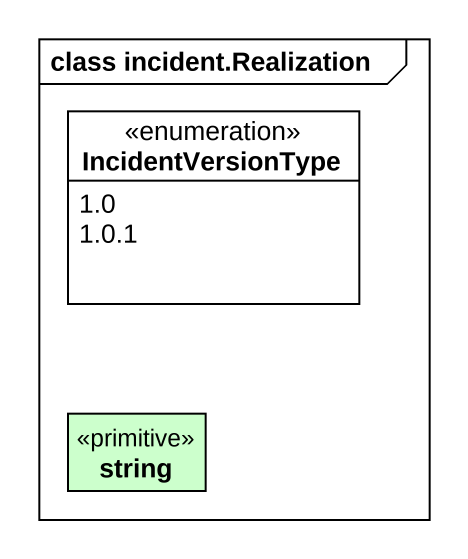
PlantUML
@startuml
mainframe class incident.Realization
hide circle
hide empty members
enum IncidentVersionType {
  1.0
  1.0.1
}
class string <<primitive>> #CCFFCC
@enduml
